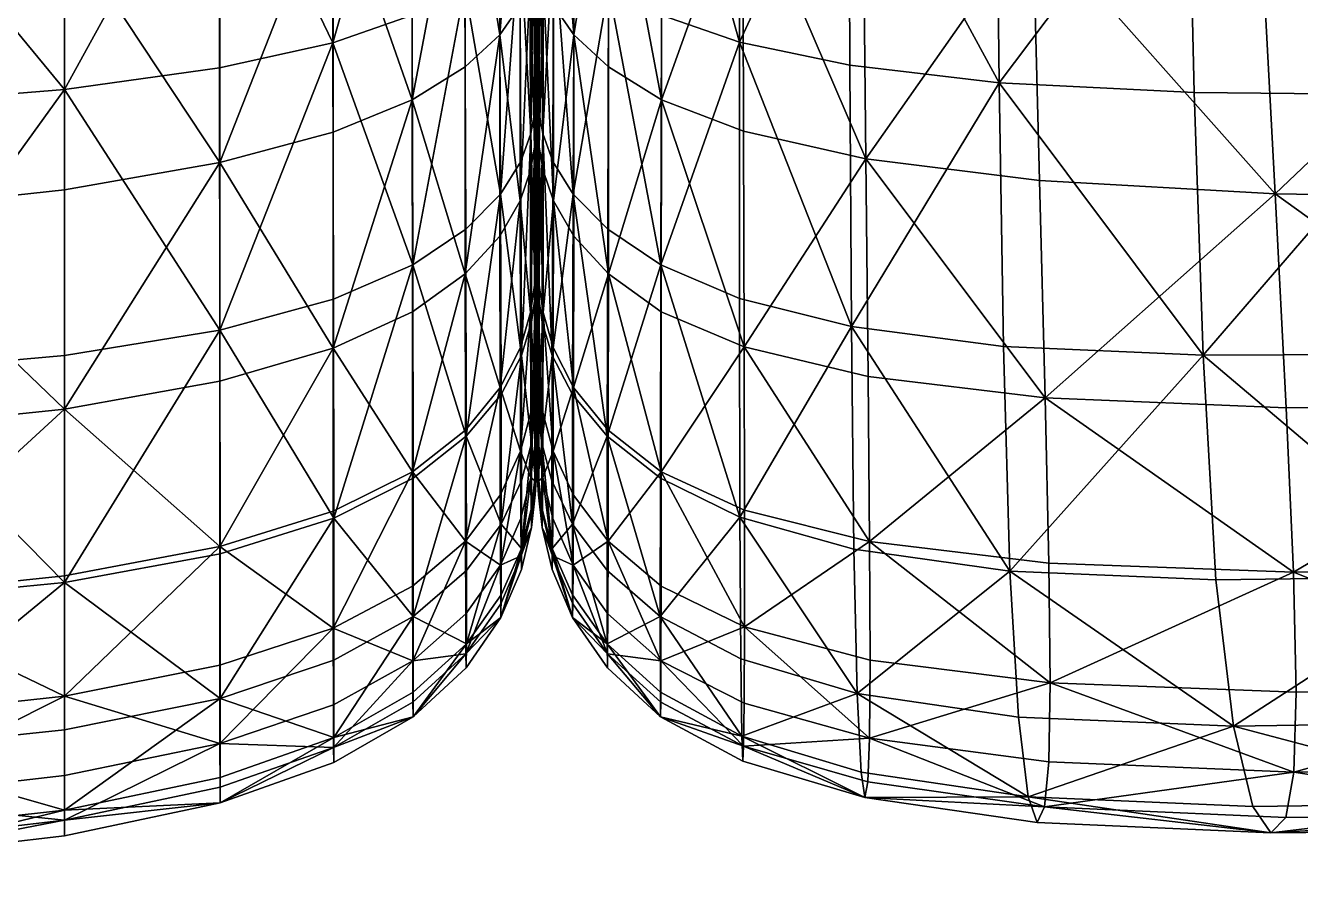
# Model space of a CAD drawing. Header units: millimetres. Extents: x -7995 to 5903, y -544 to 668.
# Drawn here: x 1111.6 to 1333.7, y -542.5 to -394.5 of the extents above; entities that cross this region are included whole.
import ezdxf

# ---------------------------------------------------------------- set-up
doc = ezdxf.new("R2010")
doc.units = ezdxf.units.MM
doc.layers.get('0').update_dxf_attribs({"true_color": 0x57e1c6})

msp = doc.modelspace()

# ---------------------------------------------------------------- meshes
at = {"color": 121, "true_color": 0xa6e5e5}
mesh = msp.add_polyface(dxfattribs=at)
corners = [(1118.34, -320.94, 13.07), (1118.32, -296.74, 11.45), (1145.32, -294.62, 12.78), (1145.35, -318.43, 14.68), (1118.39, -283.42, 10.64), (1145.45, -281.53, 11.84), (1118.61, -277.39, 10.53), (1145.89, -275.6, 11.7), (1118.38, -270.31, 454.71), (1082.62, -274.55, 461.58), (1082.62, -330.27, 454.22), (1118.39, -325.94, 447.48), (1040.33, -278.45, 467.88), (1040.33, -385.05, 445.98), (1082.62, -381.61, 440.07), (1040.33, -334.08, 460.43), (1118.39, -377.43, 433.72), (1082.63, -427.04, 418.96), (1118.39, -423.11, 413.25), (1040.33, -430.02, 424.31), (1145.44, -321.62, 441.29), (1145.43, -266.43, 448.35), (1145.46, -418.37, 408.15), (1119.05, -275.06, 11.07), (1082.71, -279.39, 9.59), (1082.88, -277.03, 10.16), (1082.62, -285.5, 9.67), (1040.33, -287.42, 8.95), (1040.35, -281.24, 8.89), (1040.39, -278.85, 9.48), (1082.6, -323.33, 11.92), (1082.59, -298.95, 10.43), (1040.32, -325.36, 11.18), (1145.39, -356.53, 17.7), (1118.36, -359.61, 15.56), (1118.39, -405.66, 21.56), (1145.44, -401.9, 24.28), (1082.61, -362.23, 14.19), (1082.62, -408.53, 19.93), (1040.33, -410.55, 19.11), (1082.63, -455.15, 31.84), (1040.46, -276.67, 10.7), (1083.18, -274.83, 11.32)]
mesh.append_faces([[corners[k] for k in face] for face in [(0, 1, 2), (2, 3, 0), (4, 5, 2), (2, 1, 4), (4, 6, 7), (8, 9, 10), (10, 11, 8), (10, 9, 12), (13, 14, 10), (10, 15, 13), (16, 11, 10), (10, 14, 16), (16, 14, 17), (17, 18, 16), (13, 19, 17), (17, 14, 13), (8, 11, 20), (20, 21, 8), (20, 11, 16), (16, 18, 22), (23, 6, 24), (24, 25, 23), (4, 26, 24), (24, 6, 4), (27, 28, 24), (24, 26, 27), (29, 25, 24), (24, 28, 29), (0, 30, 31), (31, 1, 0), (31, 30, 32), (27, 26, 31), (4, 1, 31), (31, 26, 4), (0, 3, 33), (33, 34, 0), (35, 34, 33), (33, 36, 35), (0, 34, 37), (37, 30, 0), (35, 38, 37), (37, 34, 35), (37, 38, 39), (32, 30, 37), (39, 38, 40), (40, 38, 35), (29, 41, 42), (42, 25, 29)]], dxfattribs={"vtx2": -1, "color": 121})
mesh = msp.add_polyface(dxfattribs=at)
corners = [(1118.39, -377.43, 433.72), (1145.45, -372.86, 427.96), (1145.44, -321.62, 441.29), (1165.19, -368.07, 422.44), (1165.17, -317.44, 435.31), (1165.2, -450.67, 377.6), (1165.19, -413.07, 403.29), (1145.46, -418.37, 408.15), (1188.22, -437.78, 368.81), (1188.21, -401.73, 392.83), (1178.98, -407.44, 398.31), (1188.19, -358.52, 410.59), (1178.97, -363.23, 416.78), (1178.96, -313.49, 429.15), (1165.02, -315.89, 16.69), (1165.09, -353.12, 20.43), (1145.39, -356.53, 17.7), (1165.17, -397.51, 27.8), (1145.44, -401.9, 24.28), (1188.17, -387.81, 36.13), (1178.96, -392.73, 31.84), (1178.85, -349.55, 23.57), (1188.04, -345.96, 26.96), (1179.06, -436.21, 45.74), (1165.25, -442.18, 41), (1188.3, -429.99, 50.69), (1118.39, -405.66, 21.56), (1145.49, -447.56, 36.86), (1194.22, -354.09, 403.52), (1194.2, -306.72, 414.89), (1197.77, -350.13, 396.3), (1194.25, -431.22, 363.37), (1194.24, -396.16, 386.48), (1197.8, -425.07, 357.74), (1197.79, -391.03, 379.96), (1194.2, -382.99, 40.38), (1194.34, -423.87, 55.48), (1197.75, -378.55, 44.33), (1197.89, -418.18, 59.87), (1194.05, -342.5, 30.43), (1197.6, -339.33, 33.73), (1199.38, -336.64, 36.63)]
mesh.append_faces([[corners[k] for k in face] for face in [(0, 1, 2), (3, 4, 2), (2, 1, 3), (5, 6, 7), (3, 1, 7), (7, 6, 3), (7, 1, 0), (8, 9, 10), (11, 12, 10), (10, 9, 11), (3, 6, 10), (10, 12, 3), (10, 6, 5), (3, 12, 13), (13, 12, 11), (14, 15, 16), (17, 18, 16), (16, 15, 17), (19, 20, 21), (21, 22, 19), (17, 15, 21), (21, 20, 17), (21, 15, 14), (17, 20, 23), (23, 24, 17), (19, 25, 23), (23, 20, 19), (26, 18, 27), (27, 18, 17), (11, 28, 29), (29, 28, 30), (8, 31, 32), (32, 9, 8), (33, 34, 32), (32, 31, 33), (30, 28, 32), (32, 34, 30), (11, 9, 32), (32, 28, 11), (19, 35, 36), (36, 25, 19), (37, 38, 36), (36, 35, 37), (37, 35, 39), (39, 40, 37), (19, 22, 39), (39, 35, 19), (37, 40, 41)]], dxfattribs={"vtx2": -1, "color": 121})
mesh = msp.add_polyface(dxfattribs=at)
corners = [(1324.29, -328.81, 454.22), (1285.75, -325.21, 447.48), (1287.05, -376.26, 433.74), (1329.27, -423.82, 419.16), (1288.24, -421.5, 413.34), (1289.2, -459.33, 386.12), (1258.39, -455.63, 381.73), (1258.64, -484.36, 348.39), (1289.83, -488.16, 351.92), (1236.78, -450.48, 377.62), (1236.83, -478.88, 345.14), (1222.36, -444.36, 373.44), (1222.35, -472.23, 341.84), (1236.58, -367.95, 422.44), (1257.54, -372.39, 427.97), (1257.03, -321.33, 441.29), (1222.4, -313.49, 429.15), (1222.39, -363.23, 416.78), (1236.69, -412.91, 403.3), (1222.37, -407.44, 398.31), (1258.01, -417.73, 408.19), (1280.4, -320.57, 13.07), (1280.7, -358.88, 15.56), (1255.05, -356.23, 17.7), (1281.19, -404.49, 21.58), (1255.2, -401.43, 24.29), (1236.01, -397.39, 27.8), (1236.04, -353.05, 20.43), (1283.05, -489.55, 54.79), (1255.88, -485.71, 57.98), (1255.47, -446.91, 36.89), (1281.95, -450.39, 33.78), (1236.06, -480.11, 62.25), (1236.01, -442.02, 41.01), (1222.3, -436.21, 45.74), (1222.4, -392.73, 31.84), (1222.22, -473.34, 67.15), (1222.51, -349.55, 23.57), (1316.73, -451.93, 32.04), (1314.14, -360.76, 14.19), (1315.17, -406.19, 19.98)]
mesh.append_faces([[corners[k] for k in face] for face in [(0, 1, 2), (3, 4, 5), (2, 4, 3), (5, 6, 7), (7, 8, 5), (9, 10, 7), (7, 6, 9), (9, 11, 12), (12, 10, 9), (13, 14, 15), (15, 14, 2), (16, 17, 13), (9, 18, 19), (19, 11, 9), (13, 17, 19), (19, 18, 13), (5, 4, 20), (20, 6, 5), (2, 14, 20), (20, 4, 2), (13, 18, 20), (20, 14, 13), (9, 6, 20), (20, 18, 9), (21, 22, 23), (24, 25, 23), (23, 22, 24), (26, 27, 23), (23, 25, 26), (28, 29, 30), (30, 31, 28), (32, 33, 30), (30, 29, 32), (26, 25, 30), (30, 33, 26), (24, 31, 30), (30, 25, 24), (26, 33, 34), (34, 35, 26), (32, 36, 34), (34, 33, 32), (26, 35, 37), (37, 27, 26), (28, 31, 38), (38, 31, 24), (39, 22, 21), (24, 22, 39), (39, 40, 24)]], dxfattribs={"vtx2": -1, "color": 121})
mesh = msp.add_polyface(dxfattribs=at)
corners = [(1497.53, -358.73, 16), (1447.07, -360.87, 14.48), (1443.04, -324.74, 11.39), (1332.47, -489.73, 356.06), (1331.21, -461.09, 391.18), (1289.2, -459.33, 386.12), (1381.05, -461.01, 396), (1490.8, -455.75, 401.35), (1435.37, -459.2, 399.69), (1438.29, -486.96, 363.23), (1287.05, -376.26, 433.74), (1326.89, -379.26, 440.12), (1324.29, -328.81, 454.22), (1374.15, -381.1, 446.05), (1369.98, -331.61, 460.43), (1329.27, -423.82, 419.16), (1377.95, -424.6, 424.62), (1431.09, -423.76, 428.73), (1479.16, -380.01, 452.31), (1425.88, -381.45, 450.47), (1485.52, -421.22, 430.49), (1420.17, -333.09, 465.03), (1472.2, -332.72, 466.93), (1398.75, -361.86, 13.66), (1452.43, -403.85, 21.25), (1402.06, -405.81, 19.86), (1355.88, -406.61, 19.42), (1353.96, -361.79, 13.56), (1352.7, -324.13, 11.25), (1466.22, -484.47, 56.13), (1411.84, -488.15, 53.9), (1406.4, -450.12, 32.37), (1458.89, -447.21, 34.27), (1362.32, -490.45, 52.86), (1358.61, -451.77, 31.6), (1316.73, -451.93, 32.04), (1318.96, -491.02, 53.12), (1283.05, -489.55, 54.79), (1281.19, -404.49, 21.58), (1315.17, -406.19, 19.98), (1314.14, -360.76, 14.19)]
mesh.append_faces([[corners[k] for k in face] for face in [(0, 1, 2), (3, 4, 5), (6, 4, 3), (7, 8, 9), (9, 8, 6), (10, 11, 12), (13, 14, 12), (12, 11, 13), (5, 4, 15), (6, 16, 15), (15, 4, 6), (13, 11, 15), (15, 16, 13), (15, 11, 10), (17, 8, 7), (18, 19, 17), (17, 20, 18), (13, 16, 17), (17, 19, 13), (6, 8, 17), (17, 16, 6), (13, 19, 21), (21, 14, 13), (18, 22, 21), (21, 19, 18), (2, 1, 23), (24, 25, 23), (23, 1, 24), (26, 27, 23), (23, 25, 26), (23, 27, 28), (29, 30, 31), (31, 32, 29), (33, 34, 31), (31, 30, 33), (26, 25, 31), (31, 34, 26), (24, 32, 31), (31, 25, 24), (35, 36, 37), (38, 39, 35), (26, 34, 35), (35, 39, 26), (33, 36, 35), (35, 34, 33), (28, 27, 40), (26, 39, 40), (40, 27, 26)]], dxfattribs={"vtx2": -1, "color": 121})
mesh = msp.add_polyface(dxfattribs=at)
corners = [(1213.17, -358.52, 410.59), (1213.15, -401.73, 392.83), (1222.37, -407.44, 398.31), (1222.39, -363.23, 416.78), (1213.19, -387.81, 36.13), (1213.32, -345.96, 26.96), (1222.51, -349.55, 23.57), (1222.4, -392.73, 31.84), (1200.68, -369.52, 52.45), (1200.82, -370.1, 51.92), (1200.76, -407.31, 68.16), (1201.14, -371.84, 50.36), (1200.21, -371.84, 50.36), (1200.54, -370.1, 51.92), (1200.6, -407.31, 68.16), (1200.48, -333.36, 40.21), (1200.1, -334.59, 38.87), (1200.88, -333.36, 40.21), (1200.68, -342.33, 380.22), (1200.55, -342.83, 381.27), (1200.55, -381.31, 366.32), (1200.68, -380.64, 365.36), (1200.23, -344.32, 384.42), (1200.24, -383.31, 369.19), (1201.13, -344.32, 384.42), (1200.81, -342.83, 381.27), (1200.8, -381.31, 366.32), (1201.12, -383.31, 369.19), (1199.54, -346.82, 389.68), (1199.55, -386.65, 373.97), (1197.77, -350.13, 396.3), (1197.79, -391.03, 379.96), (1199.52, -374.75, 47.74), (1199.38, -336.64, 36.63), (1197.75, -378.55, 44.33), (1199.65, -413.29, 63.61), (1207.16, -382.99, 40.38), (1207.31, -342.5, 30.43), (1203.61, -378.55, 44.33), (1203.76, -339.33, 33.73), (1201.84, -374.75, 47.74), (1201.71, -413.29, 63.61), (1201.98, -336.64, 36.63), (1201.25, -334.59, 38.87), (1207.13, -354.09, 403.52), (1207.12, -396.16, 386.48), (1203.59, -350.13, 396.3), (1203.57, -391.03, 379.96), (1201.82, -346.82, 389.68), (1201.8, -386.65, 373.97)]
mesh.append_faces([[corners[k] for k in face] for face in [(0, 1, 2), (2, 3, 0), (4, 5, 6), (6, 7, 4), (8, 9, 10), (10, 9, 11), (12, 13, 14), (14, 13, 8), (8, 13, 15), (12, 16, 15), (15, 13, 12), (11, 9, 17), (17, 9, 8), (18, 19, 20), (20, 21, 18), (22, 23, 20), (20, 19, 22), (24, 25, 26), (26, 27, 24), (18, 21, 26), (26, 25, 18), (22, 28, 29), (29, 23, 22), (30, 31, 29), (29, 28, 30), (12, 32, 33), (33, 16, 12), (33, 32, 34), (34, 32, 35), (35, 32, 12), (4, 36, 37), (37, 5, 4), (38, 39, 37), (37, 36, 38), (11, 40, 41), (41, 40, 38), (38, 40, 42), (42, 39, 38), (11, 43, 42), (42, 40, 11), (0, 44, 45), (45, 1, 0), (46, 47, 45), (45, 44, 46), (46, 48, 49), (49, 47, 46), (24, 27, 49), (49, 48, 24)]], dxfattribs={"vtx2": -1, "color": 121})
mesh = msp.add_polyface(dxfattribs=at)
corners = [(1222.37, -407.44, 398.31), (1213.15, -401.73, 392.83), (1213.14, -437.78, 368.81), (1213.19, -387.81, 36.13), (1222.4, -392.73, 31.84), (1222.3, -436.21, 45.74), (1213.06, -429.99, 50.69), (1200.76, -407.31, 68.16), (1201.04, -409.55, 66.46), (1200.96, -441.68, 87.92), (1200.68, -438.09, 90.15), (1200.68, -406.56, 68.73), (1200.68, -369.52, 52.45), (1201.14, -371.84, 50.36), (1200.39, -441.68, 87.92), (1200.32, -409.55, 66.46), (1200.6, -407.31, 68.16), (1200.21, -371.84, 50.36), (1201.11, -415.68, 348.38), (1200.8, -413.23, 345.88), (1200.79, -436.92, 319.46), (1200.68, -412.41, 345.05), (1200.57, -436.92, 319.46), (1200.56, -413.23, 345.88), (1200.25, -415.68, 348.38), (1200.55, -381.31, 366.32), (1200.24, -383.31, 369.19), (1200.68, -380.64, 365.36), (1201.12, -383.31, 369.19), (1200.8, -381.31, 366.32), (1199.55, -386.65, 373.97), (1199.57, -419.76, 352.54), (1197.8, -425.07, 357.74), (1197.79, -391.03, 379.96), (1199.59, -444.46, 324.92), (1199.65, -413.29, 63.61), (1198, -452, 81.45), (1197.89, -418.18, 59.87), (1197.75, -378.55, 44.33), (1203.61, -378.55, 44.33), (1207.16, -382.99, 40.38), (1207.01, -423.87, 55.48), (1203.46, -418.18, 59.87), (1201.71, -413.29, 63.61), (1201.77, -444.46, 324.92), (1201.79, -419.76, 352.54), (1207.12, -396.16, 386.48), (1207.1, -431.22, 363.37), (1203.56, -425.07, 357.74), (1203.57, -391.03, 379.96), (1201.8, -386.65, 373.97)]
mesh.append_faces([[corners[k] for k in face] for face in [(0, 1, 2), (3, 4, 5), (5, 6, 3), (7, 8, 9), (10, 11, 7), (7, 11, 12), (13, 8, 7), (14, 15, 16), (16, 15, 17), (12, 11, 16), (16, 11, 10), (18, 19, 20), (20, 19, 21), (22, 23, 24), (21, 23, 22), (24, 23, 25), (25, 26, 24), (21, 27, 25), (25, 23, 21), (18, 28, 29), (29, 19, 18), (21, 19, 29), (29, 27, 21), (24, 26, 30), (30, 31, 24), (32, 31, 30), (30, 33, 32), (24, 31, 34), (35, 15, 14), (36, 37, 35), (35, 37, 38), (17, 15, 35), (39, 40, 41), (41, 42, 39), (3, 6, 41), (41, 40, 3), (9, 8, 43), (43, 8, 13), (39, 42, 43), (44, 45, 18), (2, 1, 46), (46, 47, 2), (48, 47, 46), (46, 49, 48), (18, 45, 50), (50, 28, 18), (48, 49, 50), (50, 45, 48)]], dxfattribs={"vtx2": -1, "color": 121})
mesh = msp.add_polyface(dxfattribs=at)
corners = [(1188.39, -466.03, 72.24), (1188.43, -489.42, 102.41), (1179.17, -497.44, 98), (1179.14, -473.34, 67.15), (1165.31, -480.3, 62.23), (1145.47, -485.24, 348.2), (1145.46, -456.42, 381.63), (1118.4, -461.31, 385.88), (1165.23, -499.44, 307.23), (1165.21, -479.1, 345.09), (1165.2, -450.67, 377.6), (1188.22, -437.78, 368.81), (1179, -444.36, 373.44), (1179.01, -472.23, 341.84), (1188.24, -464.95, 338.16), (1179.03, -492.13, 305), (1188.27, -484.31, 302.39), (1145.46, -418.37, 408.15), (1178.98, -407.44, 398.31), (1179.06, -436.21, 45.74), (1188.3, -429.99, 50.69), (1165.25, -442.18, 41), (1145.49, -447.56, 36.86), (1145.53, -486.5, 57.88), (1118.43, -491.53, 54.55), (1165.17, -397.51, 27.8), (1194.28, -457.56, 333.77), (1194.25, -431.22, 363.37), (1194.31, -476.28, 299.18), (1197.85, -468.62, 295.78), (1197.82, -450.57, 329.18), (1197.8, -425.07, 357.74), (1194.34, -488.47, 261.11), (1194.39, -495.21, 221.08), (1197.94, -486.85, 220.46), (1188.3, -496.94, 262.99), (1194.44, -497.6, 180.59), (1194.48, -493.65, 141.71), (1198.03, -485.56, 144.16), (1194.45, -458.77, 77.08), (1194.49, -481.37, 106.51), (1198, -452, 81.45), (1188.42, -502.19, 138.87), (1194.34, -423.87, 55.48)]
mesh.append_faces([[corners[k] for k in face] for face in [(0, 1, 2), (2, 3, 0), (4, 3, 2), (5, 6, 7), (8, 9, 5), (10, 6, 5), (5, 9, 10), (11, 12, 13), (13, 14, 11), (10, 9, 13), (13, 12, 10), (8, 15, 13), (13, 9, 8), (16, 14, 13), (13, 15, 16), (17, 6, 10), (18, 12, 11), (10, 12, 18), (0, 3, 19), (19, 20, 0), (4, 21, 19), (19, 3, 4), (22, 23, 24), (25, 21, 22), (4, 23, 22), (22, 21, 4), (11, 14, 26), (26, 27, 11), (16, 28, 26), (26, 14, 16), (29, 30, 26), (26, 28, 29), (31, 27, 26), (26, 30, 31), (32, 33, 34), (29, 28, 32), (16, 35, 32), (32, 28, 16), (36, 37, 38), (0, 39, 40), (40, 1, 0), (40, 39, 41), (38, 37, 40), (42, 1, 40), (40, 37, 42), (0, 20, 43), (43, 39, 0), (41, 39, 43)]], dxfattribs={"vtx2": -1, "color": 121})
mesh = msp.add_polyface(dxfattribs=at)
corners = [(1118.42, -532.88, 220.66), (1118.43, -535.63, 172.95), (1145.53, -529.86, 174.32), (1118.44, -531.13, 127.29), (1145.54, -511.73, 89.81), (1118.44, -517.17, 86.78), (1118.43, -491.53, 54.55), (1118.4, -461.31, 385.88), (1082.63, -465.05, 390.69), (1082.63, -494.12, 355.08), (1118.4, -490.35, 351.43), (1040.33, -467.67, 395.22), (1040.33, -517.81, 315.99), (1082.63, -515.19, 313.78), (1118.41, -511.28, 311.41), (1118.41, -525.11, 267.31), (1082.64, -529.21, 268.41), (1082.64, -537.09, 220.63), (1040.33, -539.92, 220.73), (1040.33, -531.96, 269.46), (1118.39, -423.11, 413.25), (1082.63, -427.04, 418.96), (1082.65, -520.91, 84.99), (1082.64, -494.98, 52.63), (1082.65, -535.12, 125.83), (1040.34, -537.66, 125.05), (1040.34, -523.23, 84.11), (1040.34, -497.11, 51.76), (1082.64, -539.79, 172.07), (1040.34, -542.53, 171.59), (1145.47, -485.24, 348.2), (1145.49, -519.53, 266.39), (1145.46, -456.42, 381.63), (1145.46, -418.37, 408.15), (1118.41, -452, 33.68), (1145.49, -447.56, 36.86), (1118.39, -405.66, 21.56), (1082.63, -455.15, 31.84)]
mesh.append_faces([[corners[k] for k in face] for face in [(0, 1, 2), (2, 1, 3), (4, 5, 6), (3, 5, 4), (7, 8, 9), (9, 10, 7), (9, 8, 11), (12, 13, 9), (14, 10, 9), (9, 13, 14), (0, 15, 16), (16, 17, 0), (14, 13, 16), (16, 15, 14), (16, 13, 12), (18, 17, 16), (16, 19, 18), (7, 20, 21), (21, 8, 7), (11, 8, 21), (6, 5, 22), (22, 23, 6), (3, 24, 22), (22, 5, 3), (25, 26, 22), (22, 24, 25), (27, 23, 22), (22, 26, 27), (0, 17, 28), (28, 1, 0), (18, 29, 28), (28, 17, 18), (25, 24, 28), (28, 29, 25), (3, 1, 28), (28, 24, 3), (7, 10, 30), (30, 10, 14), (31, 15, 0), (14, 15, 31), (7, 32, 33), (33, 20, 7), (6, 34, 35), (35, 34, 36), (6, 23, 37), (37, 34, 6), (37, 23, 27), (36, 34, 37)]], dxfattribs={"vtx2": -1, "color": 121})
mesh = msp.add_polyface(dxfattribs=at)
corners = [(1222.35, -472.23, 341.84), (1222.36, -444.36, 373.44), (1213.14, -437.78, 368.81), (1222.37, -407.44, 398.31), (1212.96, -466.03, 72.24), (1213.06, -429.99, 50.69), (1222.3, -436.21, 45.74), (1200.96, -441.68, 87.92), (1200.72, -438.99, 89.59), (1200.76, -407.31, 68.16), (1200.68, -438.09, 90.15), (1200.6, -407.31, 68.16), (1200.64, -438.99, 89.59), (1200.39, -441.68, 87.92), (1200.65, -459.14, 116.87), (1200.68, -458.13, 117.33), (1200.71, -459.14, 116.87), (1200.79, -436.92, 319.46), (1201.09, -439.75, 321.5), (1201.11, -415.68, 348.38), (1200.68, -412.41, 345.05), (1200.68, -435.98, 318.77), (1200.68, -452.52, 287.98), (1200.78, -453.57, 288.49), (1201.07, -456.69, 290.03), (1200.25, -415.68, 348.38), (1200.27, -439.75, 321.5), (1200.57, -436.92, 319.46), (1200.29, -456.69, 290.03), (1200.58, -453.57, 288.49), (1199.59, -444.46, 324.92), (1197.8, -425.07, 357.74), (1197.82, -450.57, 329.18), (1199.57, -419.76, 352.54), (1199.78, -467.23, 113.21), (1199.75, -446.16, 85.13), (1194.34, -423.87, 55.48), (1197.89, -418.18, 59.87), (1198, -452, 81.45), (1199.65, -413.29, 63.61), (1206.91, -458.77, 77.08), (1207.01, -423.87, 55.48), (1203.36, -452, 81.45), (1203.46, -418.18, 59.87), (1201.71, -413.29, 63.61), (1201.61, -446.16, 85.13), (1201.57, -467.23, 113.21), (1207.1, -431.22, 363.37), (1207.08, -457.56, 333.77), (1213.12, -464.95, 338.16), (1203.56, -425.07, 357.74), (1203.53, -450.57, 329.18), (1201.77, -444.46, 324.92), (1201.79, -419.76, 352.54)]
mesh.append_faces([[corners[k] for k in face] for face in [(0, 1, 2), (2, 1, 3), (4, 5, 6), (7, 8, 9), (9, 8, 10), (11, 12, 13), (10, 12, 11), (13, 12, 14), (10, 15, 14), (14, 12, 10), (16, 8, 7), (10, 8, 16), (16, 15, 10), (17, 18, 19), (20, 21, 17), (22, 23, 17), (17, 21, 22), (24, 18, 17), (17, 23, 24), (25, 26, 27), (28, 29, 27), (27, 26, 28), (22, 21, 27), (27, 29, 22), (27, 21, 20), (30, 26, 25), (31, 32, 30), (30, 33, 31), (28, 26, 30), (34, 35, 13), (36, 37, 38), (13, 35, 39), (39, 35, 38), (4, 40, 41), (41, 5, 4), (42, 43, 41), (41, 40, 42), (44, 45, 7), (42, 45, 44), (44, 43, 42), (7, 45, 46), (2, 47, 48), (48, 49, 2), (50, 51, 48), (48, 47, 50), (19, 18, 52), (52, 18, 24), (50, 53, 52), (52, 51, 50)]], dxfattribs={"vtx2": -1, "color": 121})
mesh = msp.add_polyface(dxfattribs=at)
corners = [(1213.14, -437.78, 368.81), (1213.12, -464.95, 338.16), (1222.35, -472.23, 341.84), (1222.3, -436.21, 45.74), (1222.22, -473.34, 67.15), (1212.96, -466.03, 72.24), (1200.65, -459.14, 116.87), (1200.42, -462.17, 115.5), (1200.39, -441.68, 87.92), (1200.68, -468.66, 148.8), (1200.65, -469.76, 148.5), (1200.68, -458.13, 117.33), (1200.41, -473.03, 147.62), (1200.96, -441.68, 87.92), (1200.94, -462.17, 115.5), (1200.71, -459.14, 116.87), (1200.94, -473.03, 147.62), (1200.71, -469.76, 148.5), (1200.68, -469.21, 218.68), (1200.68, -463.21, 254.13), (1200.59, -464.32, 254.46), (1200.61, -470.36, 218.8), (1200.68, -452.52, 287.98), (1200.58, -453.57, 288.49), (1200.29, -456.69, 290.03), (1200.32, -467.65, 255.43), (1201.01, -473.78, 219.16), (1201.04, -467.65, 255.43), (1200.76, -464.32, 254.46), (1201.07, -456.69, 290.03), (1200.78, -453.57, 288.49), (1200.75, -470.36, 218.8), (1199.61, -461.9, 292.6), (1199.65, -473.2, 257.05), (1197.85, -468.62, 295.78), (1199.59, -444.46, 324.92), (1197.82, -450.57, 329.18), (1199.78, -467.23, 113.21), (1198, -452, 81.45), (1199.75, -446.16, 85.13), (1198.04, -473.8, 110.17), (1203.36, -452, 81.45), (1206.91, -458.77, 77.08), (1206.87, -481.37, 106.51), (1201.57, -467.23, 113.21), (1203.32, -473.8, 110.17), (1201.61, -446.16, 85.13), (1203.5, -468.62, 295.78), (1207.05, -476.28, 299.18), (1207.08, -457.56, 333.77), (1203.53, -450.57, 329.18), (1201.74, -461.9, 292.6), (1201.77, -444.46, 324.92), (1201.71, -473.2, 257.05)]
mesh.append_faces([[corners[k] for k in face] for face in [(0, 1, 2), (3, 4, 5), (6, 7, 8), (9, 10, 6), (6, 11, 9), (12, 7, 6), (6, 10, 12), (13, 14, 15), (16, 17, 15), (15, 14, 16), (9, 11, 15), (15, 17, 9), (18, 19, 20), (20, 21, 18), (22, 23, 20), (20, 19, 22), (24, 25, 20), (20, 23, 24), (26, 27, 28), (29, 30, 28), (28, 27, 29), (22, 19, 28), (28, 30, 22), (18, 31, 28), (28, 19, 18), (24, 32, 33), (33, 25, 24), (33, 32, 34), (34, 32, 35), (35, 36, 34), (35, 32, 24), (8, 7, 37), (37, 7, 12), (38, 39, 37), (37, 40, 38), (41, 42, 43), (44, 14, 13), (41, 45, 44), (44, 46, 41), (16, 14, 44), (47, 48, 49), (49, 50, 47), (29, 51, 52), (47, 50, 52), (52, 51, 47), (47, 51, 53), (29, 27, 53), (53, 51, 29)]], dxfattribs={"vtx2": -1, "color": 121})
mesh = msp.add_polyface(dxfattribs=at)
corners = [(1212.96, -466.03, 72.24), (1222.22, -473.34, 67.15), (1222.19, -497.44, 98), (1222.35, -472.23, 341.84), (1213.12, -464.95, 338.16), (1213.09, -484.31, 302.39), (1201.01, -473.78, 219.16), (1200.75, -470.36, 218.8), (1200.73, -472.83, 182.98), (1200.97, -476.24, 182.7), (1200.68, -469.21, 218.68), (1200.68, -471.69, 183.07), (1200.68, -468.66, 148.8), (1200.71, -469.76, 148.5), (1200.94, -473.03, 147.62), (1200.35, -473.78, 219.16), (1200.38, -476.24, 182.7), (1200.63, -472.83, 182.98), (1200.61, -470.36, 218.8), (1200.41, -473.03, 147.62), (1200.65, -469.76, 148.5), (1200.59, -464.32, 254.46), (1200.32, -467.65, 255.43), (1200.76, -464.32, 254.46), (1199.65, -473.2, 257.05), (1199.69, -479.5, 219.77), (1197.85, -468.62, 295.78), (1197.89, -480.35, 259.04), (1198, -452, 81.45), (1198.04, -473.8, 110.17), (1194.49, -481.37, 106.51), (1199.77, -478.49, 146.15), (1199.78, -467.23, 113.21), (1198.03, -485.56, 144.16), (1199.74, -481.92, 182.23), (1212.93, -489.42, 102.41), (1206.87, -481.37, 106.51), (1206.91, -458.77, 77.08), (1203.32, -473.8, 110.17), (1203.36, -452, 81.45), (1201.62, -481.92, 182.23), (1201.67, -479.5, 219.77), (1201.58, -478.49, 146.15), (1203.33, -485.56, 144.16), (1201.57, -467.23, 113.21), (1207.02, -488.47, 261.11), (1207.05, -476.28, 299.18), (1203.5, -468.62, 295.78), (1207.08, -457.56, 333.77), (1201.71, -473.2, 257.05), (1201.04, -467.65, 255.43), (1203.47, -480.35, 259.04)]
mesh.append_faces([[corners[k] for k in face] for face in [(0, 1, 2), (3, 4, 5), (6, 7, 8), (8, 9, 6), (10, 11, 8), (8, 7, 10), (12, 13, 8), (8, 11, 12), (14, 9, 8), (8, 13, 14), (15, 16, 17), (17, 18, 15), (19, 20, 17), (17, 16, 19), (12, 11, 17), (17, 20, 12), (10, 18, 17), (17, 11, 10), (15, 18, 21), (21, 22, 15), (23, 7, 6), (15, 22, 24), (24, 25, 15), (26, 27, 24), (28, 29, 30), (19, 31, 32), (33, 29, 32), (32, 31, 33), (15, 25, 34), (34, 16, 15), (19, 16, 34), (34, 31, 19), (0, 35, 36), (36, 37, 0), (36, 38, 39), (6, 9, 40), (40, 41, 6), (14, 42, 40), (40, 9, 14), (43, 42, 44), (44, 38, 43), (44, 42, 14), (45, 46, 47), (5, 4, 48), (48, 46, 5), (6, 41, 49), (49, 50, 6), (49, 51, 47)]], dxfattribs={"vtx2": -1, "color": 121})
mesh = msp.add_polyface(dxfattribs=at)
corners = [(1236.37, -518.25, 132.6), (1236.55, -522.59, 176.08), (1222.23, -514.88, 177.72), (1222.2, -510.6, 135.71), (1236.7, -519.98, 221.34), (1222.27, -512.37, 221.47), (1236.06, -480.11, 62.25), (1236.19, -504.8, 93.72), (1222.19, -497.44, 98), (1222.22, -473.34, 67.15), (1283.05, -489.55, 54.79), (1284.56, -514.97, 87.27), (1256.47, -510.86, 90), (1255.88, -485.71, 57.98), (1286.24, -528.82, 128.04), (1257.15, -524.53, 129.92), (1289.13, -530.54, 221.73), (1258.33, -526.21, 221.34), (1257.8, -528.92, 174.71), (1287.85, -533.28, 173.92), (1289.2, -459.33, 386.12), (1289.83, -488.16, 351.92), (1332.47, -489.73, 356.06), (1332.54, -524.52, 270.36), (1289.85, -522.76, 268.29), (1322, -516.51, 85.97), (1328.55, -535.1, 174.03), (1236.84, -499.21, 307.31), (1258.72, -505, 309.6), (1258.64, -484.36, 348.39), (1236.83, -478.88, 345.14), (1290.07, -508.97, 312.16), (1222.35, -472.23, 341.84), (1222.32, -492.13, 305), (1236.8, -512.54, 265.56), (1222.3, -505.15, 264.39), (1258.63, -518.59, 266.78)]
mesh.append_faces([[corners[k] for k in face] for face in [(0, 1, 2), (2, 3, 0), (4, 5, 2), (2, 1, 4), (6, 7, 8), (8, 9, 6), (0, 3, 8), (8, 7, 0), (10, 11, 12), (12, 13, 10), (14, 15, 12), (12, 11, 14), (0, 7, 12), (12, 15, 0), (6, 13, 12), (12, 7, 6), (16, 17, 18), (18, 19, 16), (4, 1, 18), (18, 17, 4), (0, 15, 18), (18, 1, 0), (14, 19, 18), (18, 15, 14), (20, 21, 22), (23, 24, 16), (25, 11, 10), (14, 11, 25), (16, 19, 26), (26, 19, 14), (27, 28, 29), (29, 30, 27), (31, 21, 29), (29, 28, 31), (27, 30, 32), (32, 33, 27), (4, 34, 35), (35, 5, 4), (27, 33, 35), (35, 34, 27), (16, 24, 36), (36, 17, 16), (31, 28, 36), (36, 24, 31), (27, 34, 36), (36, 28, 27), (4, 17, 36), (36, 34, 4)]], dxfattribs={"vtx2": -1, "color": 121})
mesh = msp.add_polyface(dxfattribs=at)
corners = [(1290.07, -508.97, 312.16), (1332.95, -510.58, 315.29), (1332.47, -489.73, 356.06), (1289.83, -488.16, 351.92), (1383.95, -510.05, 318.42), (1383.11, -489.26, 360.08), (1381.05, -461.01, 396), (1289.13, -530.54, 221.73), (1331.11, -532.4, 222.78), (1332.54, -524.52, 270.36), (1381.24, -532.03, 224.24), (1383.39, -524.07, 272.62), (1289.85, -522.76, 268.29), (1439.1, -521.63, 274.68), (1436.52, -529.63, 225.88), (1493.92, -525.43, 227.47), (1496.5, -503.41, 322.5), (1439.61, -507.59, 321.01), (1438.29, -486.96, 363.23), (1283.05, -489.55, 54.79), (1318.96, -491.02, 53.12), (1322, -516.51, 85.97), (1362.32, -490.45, 52.86), (1367.16, -515.83, 85.96), (1372.41, -529.9, 127.7), (1325.36, -530.51, 127.35), (1286.24, -528.82, 128.04), (1466.22, -484.47, 56.13), (1474.21, -509.17, 89.4), (1418.44, -513.26, 87.15), (1411.84, -488.15, 53.9), (1482.02, -523.06, 131.06), (1425.32, -527.31, 128.98), (1431.64, -532.15, 176.27), (1377.34, -534.63, 174.86), (1328.55, -535.1, 174.03)]
mesh.append_faces([[corners[k] for k in face] for face in [(0, 1, 2), (2, 3, 0), (4, 5, 2), (2, 1, 4), (2, 5, 6), (7, 8, 9), (10, 11, 9), (9, 8, 10), (4, 1, 9), (9, 11, 4), (0, 12, 9), (9, 1, 0), (13, 14, 15), (16, 17, 13), (4, 11, 13), (13, 17, 4), (10, 14, 13), (13, 11, 10), (6, 5, 18), (4, 17, 18), (18, 5, 4), (18, 17, 16), (19, 20, 21), (22, 23, 21), (21, 20, 22), (24, 25, 21), (21, 23, 24), (21, 25, 26), (27, 28, 29), (29, 30, 27), (31, 32, 29), (29, 28, 31), (24, 23, 29), (29, 32, 24), (22, 30, 29), (29, 23, 22), (15, 14, 33), (10, 34, 33), (33, 14, 10), (24, 32, 33), (33, 34, 24), (33, 32, 31), (35, 8, 7), (26, 25, 35), (24, 34, 35), (35, 25, 24), (10, 8, 35), (35, 34, 10)]], dxfattribs={"vtx2": -1, "color": 121})
mesh = msp.add_polyface(dxfattribs=at)
corners = [(1213.02, -503.93, 221.47), (1212.97, -506.35, 179.32), (1222.23, -514.88, 177.72), (1222.27, -512.37, 221.47), (1212.94, -502.19, 138.87), (1222.2, -510.6, 135.71), (1222.19, -497.44, 98), (1212.93, -489.42, 102.41), (1212.96, -466.03, 72.24), (1213.09, -484.31, 302.39), (1222.32, -492.13, 305), (1222.35, -472.23, 341.84), (1222.3, -505.15, 264.39), (1213.06, -496.94, 262.99), (1197.94, -486.85, 220.46), (1197.89, -480.35, 259.04), (1194.34, -488.47, 261.11), (1197.85, -468.62, 295.78), (1199.69, -479.5, 219.77), (1199.65, -473.2, 257.05), (1198.03, -485.56, 144.16), (1197.99, -489.25, 181.54), (1194.44, -497.6, 180.59), (1194.49, -481.37, 106.51), (1198.04, -473.8, 110.17), (1199.74, -481.92, 182.23), (1199.77, -478.49, 146.15), (1206.88, -493.65, 141.71), (1206.87, -481.37, 106.51), (1203.33, -485.56, 144.16), (1203.32, -473.8, 110.17), (1206.97, -495.21, 221.08), (1206.92, -497.6, 180.59), (1203.42, -486.85, 220.46), (1203.37, -489.25, 181.54), (1201.62, -481.92, 182.23), (1201.58, -478.49, 146.15), (1201.67, -479.5, 219.77), (1207.02, -488.47, 261.11), (1207.05, -476.28, 299.18), (1203.5, -468.62, 295.78), (1203.47, -480.35, 259.04), (1201.71, -473.2, 257.05)]
mesh.append_faces([[corners[k] for k in face] for face in [(0, 1, 2), (2, 3, 0), (4, 5, 2), (2, 1, 4), (6, 7, 8), (4, 7, 6), (6, 5, 4), (9, 10, 11), (0, 3, 12), (12, 13, 0), (9, 13, 12), (12, 10, 9), (14, 15, 16), (16, 15, 17), (14, 18, 19), (19, 15, 14), (20, 21, 22), (22, 21, 14), (23, 24, 20), (14, 21, 25), (25, 18, 14), (20, 26, 25), (25, 21, 20), (4, 27, 28), (28, 7, 4), (29, 30, 28), (28, 27, 29), (0, 31, 32), (32, 1, 0), (33, 34, 32), (32, 31, 33), (29, 27, 32), (32, 34, 29), (4, 1, 32), (32, 27, 4), (29, 34, 35), (35, 36, 29), (33, 37, 35), (35, 34, 33), (0, 13, 38), (38, 31, 0), (9, 39, 38), (38, 13, 9), (40, 41, 38), (33, 31, 38), (38, 41, 33), (33, 41, 42), (42, 37, 33)]], dxfattribs={"vtx2": -1, "color": 121})
mesh = msp.add_polyface(dxfattribs=at)
corners = [(1188.34, -503.93, 221.47), (1179.09, -512.37, 221.47), (1179.13, -514.88, 177.72), (1188.38, -506.35, 179.32), (1165.27, -520.21, 221.23), (1165.3, -522.83, 175.98), (1165.32, -518.48, 132.53), (1179.16, -510.6, 135.71), (1188.42, -502.19, 138.87), (1145.53, -529.86, 174.32), (1145.51, -527.15, 220.91), (1118.42, -532.88, 220.66), (1118.44, -531.13, 127.29), (1145.54, -525.45, 129.62), (1118.43, -491.53, 54.55), (1145.53, -486.5, 57.88), (1145.54, -511.73, 89.81), (1165.31, -480.3, 62.23), (1165.33, -505.02, 93.67), (1179.17, -497.44, 98), (1188.43, -489.42, 102.41), (1118.41, -511.28, 311.41), (1145.48, -505.92, 309.3), (1145.47, -485.24, 348.2), (1165.23, -499.44, 307.23), (1145.49, -519.53, 266.39), (1165.25, -512.78, 265.46), (1188.3, -496.94, 262.99), (1179.06, -505.15, 264.39), (1188.27, -484.31, 302.39), (1179.03, -492.13, 305), (1194.39, -495.21, 221.08), (1194.34, -488.47, 261.11), (1194.44, -497.6, 180.59), (1194.48, -493.65, 141.71), (1197.94, -486.85, 220.46)]
mesh.append_faces([[corners[k] for k in face] for face in [(0, 1, 2), (2, 3, 0), (4, 5, 2), (2, 1, 4), (6, 7, 2), (2, 5, 6), (8, 3, 2), (2, 7, 8), (9, 10, 11), (12, 13, 9), (6, 5, 9), (9, 13, 6), (4, 10, 9), (9, 5, 4), (14, 15, 16), (17, 18, 16), (16, 15, 17), (6, 13, 16), (16, 18, 6), (16, 13, 12), (8, 7, 19), (19, 20, 8), (6, 18, 19), (19, 7, 6), (19, 18, 17), (21, 22, 23), (23, 22, 24), (11, 10, 25), (4, 26, 25), (25, 10, 4), (24, 22, 25), (25, 26, 24), (25, 22, 21), (0, 27, 28), (28, 1, 0), (29, 30, 28), (28, 27, 29), (24, 26, 28), (28, 30, 24), (4, 1, 28), (28, 26, 4), (0, 31, 32), (32, 27, 0), (0, 3, 33), (33, 31, 0), (8, 34, 33), (33, 3, 8), (35, 31, 33)]], dxfattribs={"vtx2": -1, "color": 121})

doc.saveas('drawing.dxf')
